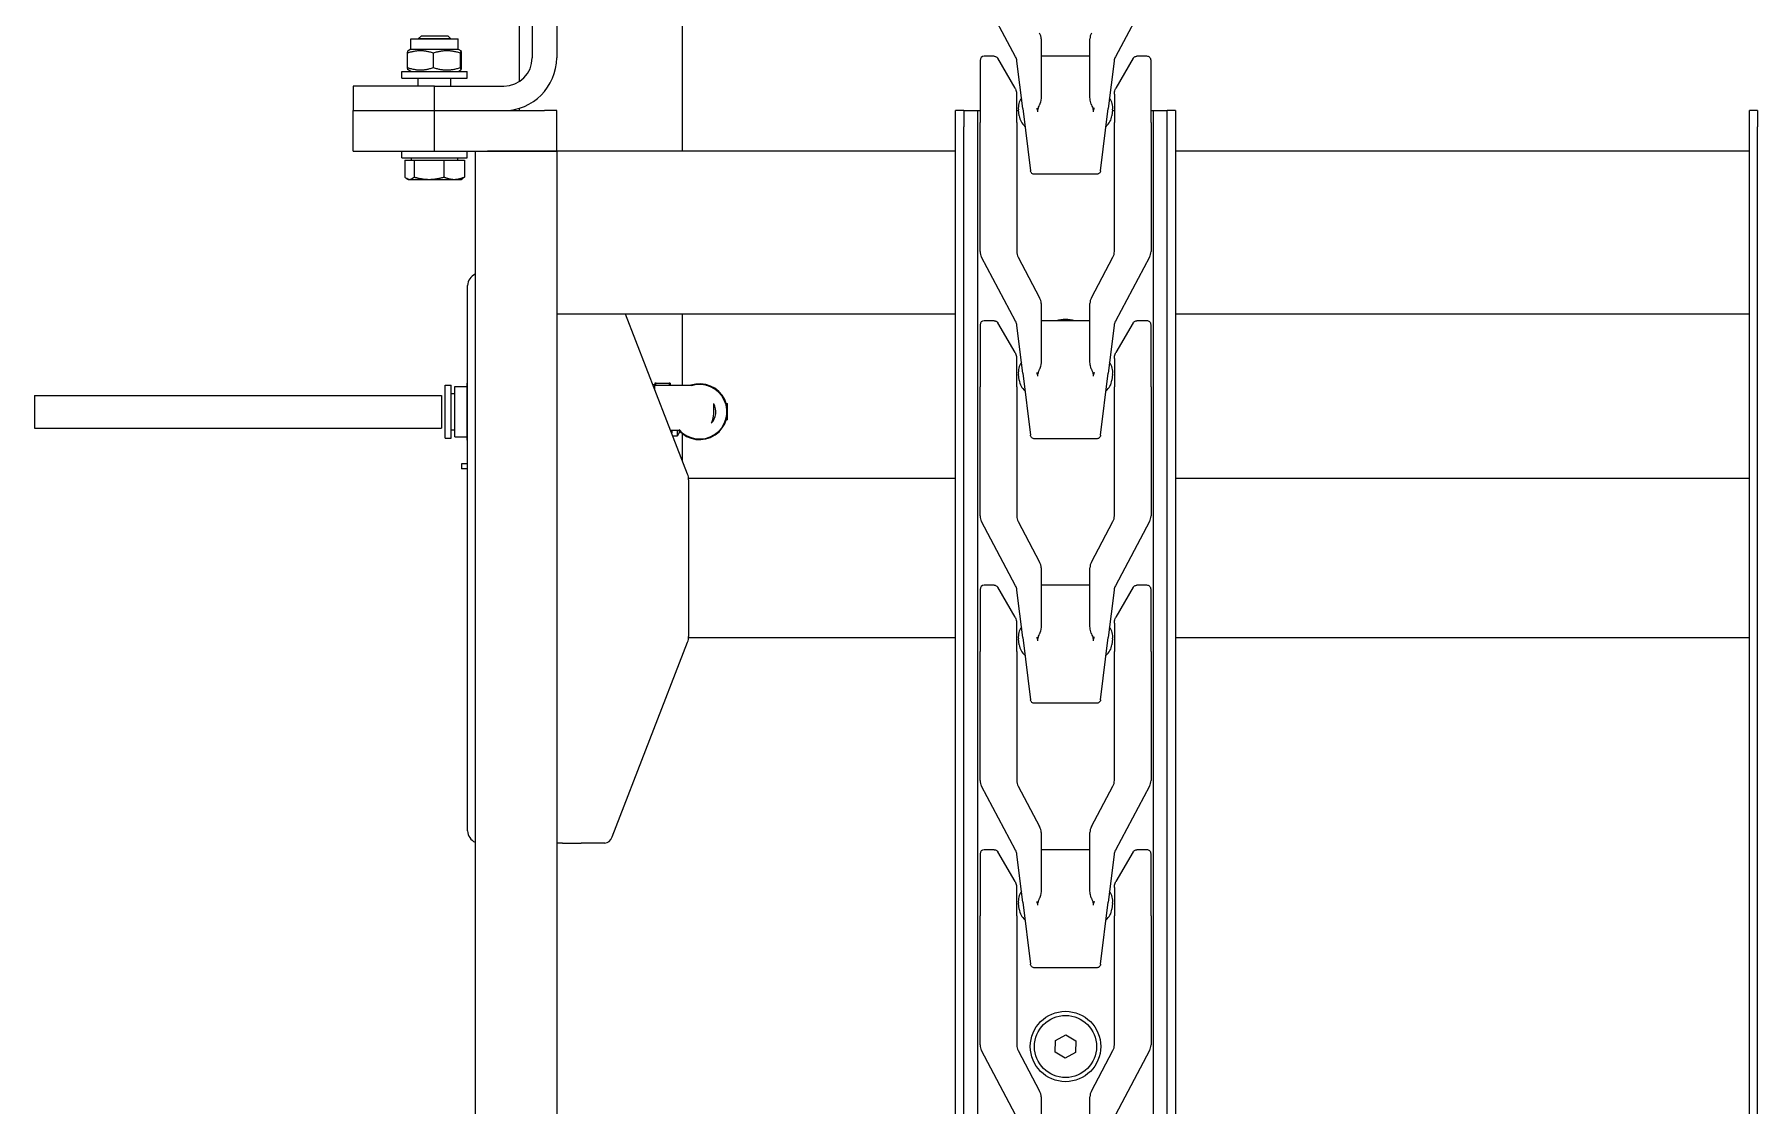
# Model space of a CAD drawing. Extents: x -3873 to 164127, y 7129 to 96529.
# Drawn here: x 42701.9 to 43125.2, y 51025.8 to 51289 of the extents above; entities that cross this region are included whole.
import ezdxf

# ---------------------------------------------------------------- set-up
doc = ezdxf.new("R2010")
doc.units = 0
doc.layers.add('LAYOUT', color=90, linetype='CONTINUOUS')
doc.layers.add('LAYOUT-KROMEKA', color=1, linetype='CONTINUOUS')

# ---------------------------------------------------------------- blocks, each defined once
blk = doc.blocks.new('A$Ccf7c2aec')
at = {"layer": 'LAYOUT-KROMEKA'}
for p, q in [((1766.63, 1044.38), (1762.63, 1044.38)), ((1762.63, 1044.38), (1762.63, 944.38)), ((1770.63, 1044.38), (1766.63, 1044.38)), ((1770.63, 1044.38), (1770.63, 944.38)), ((1830.63, 966.1), (1830.63, 946.1)), ((1830.63, 966.1), (1840.63, 966.1)), ((1840.63, 966.1), (1840.63, 946.1)), ((1840.63, 966.1), (1840.63, 946.1)), ((1846.63, 966.1), (1840.63, 966.1)), ((1846.63, 946.1), (1846.63, 966.1)), ((1823.73, 952.6), (1823.93, 952.93)), ((1823.73, 952.6), (1823.73, 952.28)), ((1828.43, 953.44), (1824.31, 953.44)), ((1828.43, 953.44), (1828.43, 951.12)), ((1829.03, 954.1), (1829.03, 938.1)), ((1829.03, 954.1), (1830.63, 954.1)), ((1848.63, 954.1), (1848.63, 938.1)), ((1848.63, 954.1), (1850.23, 954.1)), ((1850.23, 954.1), (1850.23, 938.1)), ((1850.23, 951.9), (1850.64, 952.6)), ((1851.22, 952.74), (1854.75, 952.74)), ((1855.73, 951.9), (1855.33, 952.6)), ((1823.73, 952.28), (1823.73, 947.45)), ((1828.43, 951.12), (1824.31, 951.12)), ((1828.43, 951.8), (1829.03, 951.8)), ((1828.43, 951.12), (1828.43, 943.78)), ((1846.63, 950.1), (1848.63, 950.1)), ((1855.73, 951.9), (1855.73, 940.3)), ((1855.73, 951.9), (1858.23, 951.9)), ((1858.23, 951.9), (1858.23, 940.3)), ((1858.23, 950.1), (1858.27, 950.1)), ((1858.27, 942.1), (1858.27, 950.1)), ((1859.03, 949.33), (1858.27, 950.1)), ((1859.03, 949.33), (1859.03, 942.87)), ((1766.63, 944.38), (1762.63, 944.38)), ((1770.63, 944.38), (1766.63, 944.38)), ((1823.73, 947.45), (1823.73, 941.27)), ((1830.63, 946.1), (1840.63, 946.1)), ((1830.63, 946.1), (1830.63, 919.1)), ((1840.63, 946.1), (1840.63, 919.1)), ((1840.63, 946.1), (1846.63, 946.1)), ((1840.63, 946.1), (1840.63, 929.1)), ((1846.63, 946.1), (1846.63, 929.1)), ((1851.22, 946.39), (1854.75, 946.39)), ((1760.13, 943.48), (1773.13, 943.48)), ((1760.13, 943.48), (1760.13, 941.98)), ((1760.13, 941.98), (1773.13, 941.98)), ((1760.43, 941.08), (1772.83, 941.08)), ((1760.43, 941.08), (1760.43, 938.08)), ((1762.16, 941.98), (1762.16, 941.08)), ((1771.11, 941.98), (1771.11, 941.08)), ((1772.83, 941.08), (1772.83, 938.08)), ((1773.13, 943.48), (1773.13, 941.98)), ((1823.73, 941.27), (1823.73, 939.6)), ((1828.43, 943.78), (1824.31, 943.78)), ((1828.43, 943.78), (1828.43, 938.76)), ((1828.43, 940.4), (1829.03, 940.4)), ((1846.63, 942.1), (1848.63, 942.1)), ((1850.23, 940.3), (1850.64, 939.6)), ((1851.22, 939.75), (1854.75, 939.75)), ((1855.73, 940.3), (1855.33, 939.6)), ((1855.73, 940.3), (1858.23, 940.3)), ((1858.23, 942.1), (1858.27, 942.1)), ((1859.03, 942.87), (1858.27, 942.1)), ((1830.63, 936.1), (281.4, 936.1)), ((1663.63, 937.97), (1797.63, 937.97)), ((1752.63, 937.97), (1752.63, 939.48)), ((1753.83, 939.48), (1752.63, 939.48)), ((1753.83, 937.97), (1753.83, 939.48)), ((1759.63, 938.08), (1763.13, 938.08)), ((1763.13, 938.08), (1770.13, 938.08)), ((1770.13, 938.08), (1773.63, 938.08)), ((1823.73, 939.6), (1823.93, 939.27)), ((1828.43, 938.76), (1824.31, 938.76)), ((1829.03, 938.1), (1830.63, 938.1)), ((1848.63, 938.1), (1850.23, 938.1)), ((1851.22, 939.46), (1854.75, 939.46)), ((1830.63, 919.1), (1830.63, 933.1)), ((1840.63, 925.22), (1841.23, 925.22)), ((1847.81, 925.22), (1870.13, 925.22)), ((1830.63, 919.1), (1830.63, 916.1)), ((1830.63, 916.1), (1830.63, 919.1)), ((1840.63, 916.1), (1840.63, 919.1)), ((2030.63, 922.1), (1853.63, 922.1)), ((1830.63, 916.1), (281.4, 916.1)), ((1660.63, 914.63), (1660.63, 916.1)), ((1660.63, 914.63), (1660.63, 910.1)), ((1790.63, 818.1), (1790.63, 916.1)), ((1830.63, 916.1), (1840.63, 916.1)), ((1830.63, 818.1), (1830.63, 916.1)), ((2030.63, 916.1), (1853.63, 916.1)), ((1660.63, 904.29), (1660.63, 910.1)), ((1662.19, 902.43), (1709.96, 883.95)), ((1751.31, 883.95), (1790.63, 899.16)), ((1772.07, 891.98), (1773.13, 891.98)), ((1772.5, 892.15), (1772.5, 891.98)), ((1773.13, 891.98), (1773.13, 882.61)), ((1773.63, 891.98), (1773.13, 891.98)), ((1773.21, 891.98), (1773.21, 892.42)), ((1773.63, 891.69), (1773.63, 888.47)), ((1754.58, 885.22), (1761.25, 885.22)), ((1760.63, 886.53), (1760.63, 887.56)), ((1762.13, 886.53), (1760.63, 886.53)), ((1761.81, 885.85), (1760.63, 886.53)), ((1762.13, 887.83), (1761.34, 887.83)), ((1762.13, 888.14), (1762.13, 885.94)), ((1773.63, 888.18), (1773.13, 888.18)), ((1773.13, 885.22), (1790.63, 885.22)), ((1830.63, 885.22), (1933.13, 885.22)), ((1711.08, 818.1), (1711.08, 883.7)), ((1749.87, 883.69), (1711.4, 883.69)), ((1750.19, 818.1), (1750.19, 883.7)), ((1766.15, 877.48), (1768.62, 877.48)), ((1773.13, 879.36), (1773.13, 879.15)), ((1764.63, 874.13), (1764.63, 874.43)), ((1764.63, 874.13), (1766.63, 874.13)), ((1766.63, 874.13), (1768.63, 874.13)), ((1768.63, 874.43), (1768.63, 874.13)), ((175.51, 818.1), (1836.63, 818.1)), ((1836.63, 818.1), (1840.63, 818.1)), ((1840.63, 816.1), (1840.63, 818.1)), ((175.51, 816.1), (1836.63, 816.1)), ((1840.63, 816.1), (1836.63, 816.1)), ((1840.63, 816.1), (1840.63, 812.6)), ((169.51, 812.6), (1840.63, 812.6)), ((1593.85, 803.36), (1609.62, 811.75)), ((1611.03, 812.1), (1642.73, 812.1)), ((1657.98, 812.1), (1642.73, 812.1)), ((1658.85, 803.36), (1674.62, 811.75)), ((1658.98, 808.59), (1658.98, 811.1)), ((1676.03, 812.1), (1707.73, 812.1)), ((1722.98, 812.1), (1707.73, 812.1)), ((1723.85, 803.36), (1739.62, 811.75)), ((1723.98, 808.59), (1723.98, 811.1)), ((1741.03, 812.1), (1772.73, 812.1)), ((1787.98, 812.1), (1772.73, 812.1)), ((1788.85, 803.36), (1804.62, 811.75)), ((1788.98, 808.59), (1788.98, 811.1)), ((1806.03, 812.1), (1837.73, 812.1)), ((1852.98, 812.1), (1837.73, 812.1)), ((1840.63, 812.6), (1840.63, 812.1)), ((1853.85, 803.36), (1869.62, 811.75)), ((1853.98, 808.59), (1853.98, 811.1)), ((1651.18, 803.5), (1658.48, 807.72)), ((1716.18, 803.5), (1723.48, 807.72)), ((1781.18, 803.5), (1788.48, 807.72)), ((1846.18, 803.5), (1853.48, 807.72)), ((1609.62, 802.75), (1599.66, 797.45)), ((1642.73, 803.1), (1611.03, 803.1)), ((1646.11, 801.6), (1630.86, 799.73)), ((1642.73, 803.1), (1649.68, 803.1)), ((1644.36, 802.49), (1645.84, 802.67)), ((1646.11, 801.6), (1657.81, 803.03)), ((1674.62, 802.75), (1664.66, 797.45)), ((1707.73, 803.1), (1676.03, 803.1)), ((1711.11, 801.6), (1695.86, 799.73)), ((1707.73, 803.1), (1714.68, 803.1)), ((1709.36, 802.49), (1710.84, 802.67)), ((1711.11, 801.6), (1722.81, 803.03)), ((1739.62, 802.75), (1729.66, 797.45)), ((1772.73, 803.1), (1741.03, 803.1)), ((1776.11, 801.6), (1760.86, 799.73)), ((1772.73, 803.1), (1779.68, 803.1)), ((1774.36, 802.49), (1775.84, 802.67)), ((1776.11, 801.6), (1787.81, 803.03)), ((1804.62, 802.75), (1794.66, 797.45)), ((1837.73, 803.1), (1806.03, 803.1)), ((1841.11, 801.6), (1825.86, 799.73)), ((1837.73, 803.1), (1844.68, 803.1)), ((1839.36, 802.49), (1840.84, 802.67)), ((1840.63, 803.1), (1840.63, 802.65)), ((1841.11, 801.6), (1852.81, 803.03)), ((1598.25, 797.1), (1584.13, 797.1)), ((1629.98, 783.47), (1629.98, 798.73)), ((1663.25, 797.1), (1649.13, 797.1)), ((1658.98, 785.1), (1658.98, 797.1)), ((1694.98, 783.47), (1694.98, 798.73)), ((1728.25, 797.1), (1714.13, 797.1)), ((1723.98, 785.1), (1723.98, 797.1)), ((1759.98, 783.47), (1759.98, 798.73)), ((1793.25, 797.1), (1779.13, 797.1)), ((1788.98, 785.1), (1788.98, 797.1)), ((1824.98, 783.47), (1824.98, 798.73)), ((1858.25, 797.1), (1844.13, 797.1)), ((1853.98, 785.1), (1853.98, 797.1)), ((1607.75, 791.17), (1609.25, 793.63)), ((1609.25, 793.63), (1612.14, 793.56)), ((1612.14, 793.56), (1613.52, 791.03)), ((1609.13, 788.64), (1607.75, 791.17)), ((1612.02, 788.57), (1609.13, 788.64)), ((1613.52, 791.03), (1612.02, 788.57)), ((1584.13, 785.1), (1598.25, 785.1)), ((1599.66, 784.75), (1609.62, 779.45)), ((1649.13, 785.1), (1663.25, 785.1)), ((1664.66, 784.75), (1674.62, 779.45)), ((1714.13, 785.1), (1728.25, 785.1)), ((1729.66, 784.75), (1739.62, 779.45)), ((1779.13, 785.1), (1793.25, 785.1)), ((1794.66, 784.75), (1804.62, 779.45)), ((1844.13, 785.1), (1858.25, 785.1)), ((1609.62, 770.45), (1593.85, 778.84)), ((1611.03, 779.1), (1642.73, 779.1)), ((1630.86, 782.47), (1646.11, 780.6)), ((1649.68, 779.1), (1642.73, 779.1)), ((1645.84, 779.53), (1644.36, 779.71)), ((1657.81, 779.17), (1646.11, 780.6)), ((1674.62, 770.45), (1658.85, 778.84)), ((1676.03, 779.1), (1707.73, 779.1)), ((1695.86, 782.47), (1711.11, 780.6)), ((1714.68, 779.1), (1707.73, 779.1)), ((1710.84, 779.53), (1709.36, 779.71)), ((1722.81, 779.17), (1711.11, 780.6)), ((1739.62, 770.45), (1723.85, 778.84)), ((1741.03, 779.1), (1772.73, 779.1)), ((1760.86, 782.47), (1776.11, 780.6)), ((1779.68, 779.1), (1772.73, 779.1)), ((1775.84, 779.53), (1774.36, 779.71)), ((1787.81, 779.17), (1776.11, 780.6)), ((1804.62, 770.45), (1788.85, 778.84)), ((1806.03, 779.1), (1837.73, 779.1)), ((1825.86, 782.47), (1841.11, 780.6)), ((1844.68, 779.1), (1837.73, 779.1)), ((1840.84, 779.53), (1839.36, 779.71)), ((1840.63, 779.55), (1840.63, 779.1)), ((1852.81, 779.17), (1841.11, 780.6)), ((1869.62, 770.45), (1853.85, 778.84)), ((1658.48, 774.48), (1651.18, 778.7)), ((1723.48, 774.48), (1716.18, 778.7)), ((1788.48, 774.48), (1781.18, 778.7)), ((1853.48, 774.48), (1846.18, 778.7)), ((1658.98, 771.1), (1658.98, 773.61)), ((1723.98, 771.1), (1723.98, 773.61)), ((1788.98, 771.1), (1788.98, 773.61)), ((1853.98, 771.1), (1853.98, 773.61)), ((1840.63, 769.6), (169.51, 769.6)), ((1642.73, 770.1), (1611.03, 770.1)), ((1642.73, 770.1), (1657.98, 770.1)), ((1707.73, 770.1), (1676.03, 770.1)), ((1707.73, 770.1), (1722.98, 770.1)), ((1772.73, 770.1), (1741.03, 770.1)), ((1772.73, 770.1), (1787.98, 770.1)), ((1837.73, 770.1), (1806.03, 770.1)), ((1837.73, 770.1), (1852.98, 770.1)), ((1840.63, 770.1), (1840.63, 769.6)), ((1840.63, 769.6), (1840.63, 766.1)), ((175.51, 766.1), (1836.63, 766.1)), ((1836.63, 764.1), (175.51, 764.1)), ((1711.08, 623.1), (1711.08, 764.1)), ((1750.19, 623.1), (1750.19, 764.1)), ((1790.63, 623.1), (1790.63, 764.1)), ((1830.63, 623.1), (1830.63, 764.1)), ((1836.63, 766.1), (1840.63, 766.1)), ((1840.63, 764.1), (1836.63, 764.1)), ((1840.63, 764.1), (1840.63, 766.1)), ((175.51, 623.1), (1836.63, 623.1)), ((1836.63, 623.1), (1840.63, 623.1)), ((1840.63, 621.1), (1840.63, 623.1)), ((175.51, 621.1), (1836.63, 621.1)), ((1840.63, 621.1), (1836.63, 621.1))]:
    blk.add_line(p, q, dxfattribs=at)
for radius in [8.65, 7.62]:
    blk.add_circle((1610.63, 791.1), radius, dxfattribs=at)
for centre, radius, start, end in [((1663.63, 934.97), 3, 90, 157.9657), ((1797.63, 934.97), 3, 22.0343, 90), ((1853.63, 929.1), 13, 180, 270), ((1853.63, 929.1), 7, 180, 270), ((1766.63, 880.98), 6.85, 131.0665, 18.3947), ((1766.63, 880.98), 6.7, 130.9239, 17.5292), ((1766.63, 880.98), 4, 225.8187, 298.955), ((1767.63, 888.38), 11, 250.4222, 262.2684), ((1772.63, 879.15), 0.5, 310.3167, 0), ((1611.03, 809.1), 3, 90, 118), ((1657.98, 811.1), 1, 0, 90), ((1676.03, 809.1), 3, 90, 118), ((1722.98, 811.1), 1, 0, 90), ((1741.03, 809.1), 3, 90, 118), ((1787.98, 811.1), 1, 0, 90), ((1806.03, 809.1), 3, 90, 118), ((1852.98, 811.1), 1, 0, 90), ((1611.03, 800.1), 3, 90, 118), ((1644.85, 798.52), 4, 96.9958, 140.527), ((1646.33, 798.7), 4, 53.4646, 96.9958), ((1657.44, 806.01), 3, 276.9958, 298), ((1676.03, 800.1), 3, 90, 118), ((1709.85, 798.52), 4, 96.9958, 140.527), ((1711.33, 798.7), 4, 53.4646, 96.9958), ((1722.44, 806.01), 3, 276.9958, 298), ((1741.03, 800.1), 3, 90, 118), ((1774.85, 798.52), 4, 96.9958, 140.527), ((1776.33, 798.7), 4, 53.4646, 96.9958), ((1787.44, 806.01), 3, 276.9958, 298), ((1806.03, 800.1), 3, 90, 118), ((1839.85, 798.52), 4, 96.9958, 140.527), ((1841.33, 798.7), 4, 53.4646, 96.9958), ((1852.44, 806.01), 3, 276.9958, 298), ((1598.25, 800.1), 3, 270, 298), ((1663.25, 800.1), 3, 270, 298), ((1728.25, 800.1), 3, 270, 298), ((1793.25, 800.1), 3, 270, 298), ((1858.25, 800.1), 3, 270, 298), ((1780.63, 791.1), 8.65, 344.866, 15.134), ((1598.25, 782.1), 3, 62, 90), ((1663.25, 782.1), 3, 62, 90), ((1728.25, 782.1), 3, 62, 90), ((1793.25, 782.1), 3, 62, 90), ((1858.25, 782.1), 3, 62, 90), ((1611.03, 782.1), 3, 242, 270), ((1644.85, 783.68), 4, 219.473, 263.0042), ((1646.33, 783.5), 4, 263.0042, 306.5354), ((1657.44, 776.19), 3, 62, 83.0042), ((1676.03, 782.1), 3, 242, 270), ((1709.85, 783.68), 4, 219.473, 263.0042), ((1711.33, 783.5), 4, 263.0042, 306.5354), ((1722.44, 776.19), 3, 62, 83.0042), ((1741.03, 782.1), 3, 242, 270), ((1774.85, 783.68), 4, 219.473, 263.0042), ((1776.33, 783.5), 4, 263.0042, 306.5354), ((1787.44, 776.19), 3, 62, 83.0042), ((1806.03, 782.1), 3, 242, 270), ((1839.85, 783.68), 4, 219.473, 263.0042), ((1841.33, 783.5), 4, 263.0042, 306.5354), ((1852.44, 776.19), 3, 62, 83.0042), ((1611.03, 773.1), 3, 242, 270), ((1657.98, 771.1), 1, 270, 0), ((1676.03, 773.1), 3, 242, 270), ((1722.98, 771.1), 1, 270, 0), ((1741.03, 773.1), 3, 242, 270), ((1787.98, 771.1), 1, 270, 0), ((1806.03, 773.1), 3, 242, 270), ((1852.98, 771.1), 1, 270, 0)]:
    blk.add_arc(centre, radius, start, end, dxfattribs=at)
for centre, start_param, end_param in [((1663.63, 904.29), 0, 1.070274), ((1711.4, 885.81), 1.070274, 1.570796), ((1749.87, 885.81), 1.570796, 2.071318)]:
    blk.add_ellipse(centre, major_axis=(-3, 0), ratio=0.707107, start_param=start_param, end_param=end_param, dxfattribs=at)
for points, weights in [([(1824.31, 953.44), (1823.73, 952.82), (1823.73, 952.28)], [1, 1.0379548493, 1]), ([(1851.22, 952.74), (1850.13, 949.57), (1851.22, 946.39)], [1, 1.15470053838, 1]), ([(1850.64, 952.6), (1850.68, 952.67), (1851.22, 952.74)], [1.07693989965, 1.07171624803, 1]), ([(1854.75, 952.74), (1855.29, 952.67), (1855.33, 952.6)], [1, 1.07171624803, 1.07693989965]), ([(1854.75, 946.39), (1855.83, 949.57), (1854.75, 952.74)], [1, 1.15470053838, 1]), ([(1823.73, 952.28), (1823.73, 951.74), (1824.31, 951.12)], [1, 1.0379548493, 1]), ([(1824.31, 951.12), (1823.73, 949.15), (1823.73, 947.45)], [1, 1.0379548493, 1]), ([(1823.73, 947.45), (1823.73, 945.75), (1824.31, 943.78)], [1, 1.0379548493, 1]), ([(1851.22, 946.39), (1850.13, 943.07), (1851.22, 939.75)], [1, 1.15470053838, 1]), ([(1854.75, 939.75), (1855.83, 943.07), (1854.75, 946.39)], [1, 1.15470053838, 1]), ([(1824.31, 943.78), (1823.73, 942.43), (1823.73, 941.27)], [1, 1.0379548493, 1]), ([(1823.73, 941.27), (1823.73, 940.1), (1824.31, 938.76)], [1, 1.0379548493, 1]), ([(1851.22, 939.75), (1850.13, 939.6), (1851.22, 939.46)], [1, 1.15470053838, 1]), ([(1854.75, 939.46), (1855.83, 939.6), (1854.75, 939.75)], [1, 1.15470053838, 1]), ([(1759.63, 938.08), (1759.63, 938.08), (1759.63, 937.97)], [1, 1.02622562344, 1.02426851565]), ([(1761.07, 937.97), (1762.13, 938.08), (1763.13, 938.08)], [1.02426851565, 1.02622562344, 1]), ([(1763.13, 938.08), (1764.14, 938.08), (1765.2, 937.97)], [1, 1.02622562344, 1.02426851565]), ([(1768.07, 937.97), (1769.13, 938.08), (1770.13, 938.08)], [1.02426851565, 1.02622562344, 1]), ([(1770.13, 938.08), (1771.14, 938.08), (1772.2, 937.97)], [1, 1.02622562344, 1.02426851565]), ([(1773.63, 937.97), (1773.63, 938.08), (1773.63, 938.08)], [1.02426851565, 1.02622562344, 1]), ([(1824.31, 938.76), (1824.07, 939.02), (1823.93, 939.27)], [1, 1.01584887143, 1.01846166208]), ([(1773.13, 891.76), (1773.38, 891.73), (1773.63, 891.69)], [1.06950039272, 1.07041137023, 1.06990935267]), ([(1773.63, 891.69), (1773.63, 891.98), (1773.63, 891.98)], [1.06990935267, 1.07362336464, 1]), ([(1773.63, 888.47), (1773.38, 888.43), (1773.13, 888.4)], [1.06990935267, 1.07041137023, 1.06950039272]), ([(1773.63, 888.18), (1773.63, 888.18), (1773.63, 888.47)], [1, 1.07362336464, 1.06990935267])]:
    blk.add_rational_spline(points, weights, degree=2, dxfattribs=at)
for points, knots in [([(1658.98, 808.59), (1658.98, 808.48), (1658.96, 808.36), (1658.89, 808.16), (1658.84, 808.06), (1658.71, 807.89), (1658.63, 807.81), (1658.52, 807.74), (1658.5, 807.73), (1658.48, 807.72)], [0.0000243, 0.0000243, 0.0000243, 0.0000243, 0.0328926, 0.0328926, 0.0653838, 0.0653838, 0.0978897, 0.0978897, 0.1042618, 0.1042618, 0.1042618, 0.1042618]), ([(1723.98, 808.59), (1723.98, 808.48), (1723.96, 808.36), (1723.89, 808.16), (1723.84, 808.06), (1723.71, 807.89), (1723.63, 807.81), (1723.52, 807.74), (1723.5, 807.73), (1723.48, 807.72)], [0.0000243, 0.0000243, 0.0000243, 0.0000243, 0.0328926, 0.0328926, 0.0653838, 0.0653838, 0.0978897, 0.0978897, 0.1042618, 0.1042618, 0.1042618, 0.1042618]), ([(1788.98, 808.59), (1788.98, 808.48), (1788.96, 808.36), (1788.89, 808.16), (1788.84, 808.06), (1788.71, 807.89), (1788.63, 807.81), (1788.52, 807.74), (1788.5, 807.73), (1788.48, 807.72)], [0.0000243, 0.0000243, 0.0000243, 0.0000243, 0.0328926, 0.0328926, 0.0653838, 0.0653838, 0.0978897, 0.0978897, 0.1042618, 0.1042618, 0.1042618, 0.1042618]), ([(1853.98, 808.59), (1853.98, 808.48), (1853.96, 808.36), (1853.89, 808.16), (1853.84, 808.06), (1853.71, 807.89), (1853.63, 807.81), (1853.52, 807.74), (1853.5, 807.73), (1853.48, 807.72)], [0.0000243, 0.0000243, 0.0000243, 0.0000243, 0.0328926, 0.0328926, 0.0653838, 0.0653838, 0.0978897, 0.0978897, 0.1042618, 0.1042618, 0.1042618, 0.1042618]), ([(1651.18, 803.5), (1650.87, 803.32), (1650.53, 803.2), (1650.17, 803.14), (1650.08, 803.13), (1649.99, 803.11), (1649.89, 803.11), (1649.82, 803.1), (1649.75, 803.1), (1649.68, 803.1)], [0, 0, 0, 0, 0.684637, 0.684637, 0.684637, 0.86523, 0.86523, 0.86523, 1, 1, 1, 1]), ([(1716.18, 803.5), (1715.87, 803.32), (1715.53, 803.2), (1715.17, 803.14), (1715.08, 803.13), (1714.99, 803.11), (1714.89, 803.11), (1714.82, 803.1), (1714.75, 803.1), (1714.68, 803.1)], [0, 0, 0, 0, 0.684637, 0.684637, 0.684637, 0.86523, 0.86523, 0.86523, 1, 1, 1, 1]), ([(1781.18, 803.5), (1780.87, 803.32), (1780.53, 803.2), (1780.17, 803.14), (1780.08, 803.13), (1779.99, 803.11), (1779.89, 803.11), (1779.82, 803.1), (1779.75, 803.1), (1779.68, 803.1)], [0, 0, 0, 0, 0.684637, 0.684637, 0.684637, 0.86523, 0.86523, 0.86523, 1, 1, 1, 1]), ([(1846.18, 803.5), (1845.87, 803.32), (1845.53, 803.2), (1845.17, 803.14), (1845.08, 803.13), (1844.99, 803.11), (1844.89, 803.11), (1844.82, 803.1), (1844.75, 803.1), (1844.68, 803.1)], [0, 0, 0, 0, 0.684637, 0.684637, 0.684637, 0.86523, 0.86523, 0.86523, 1, 1, 1, 1]), ([(1629.98, 798.73), (1629.98, 798.84), (1630, 798.95), (1630.07, 799.16), (1630.12, 799.25), (1630.25, 799.43), (1630.34, 799.5), (1630.52, 799.62), (1630.62, 799.67), (1630.74, 799.7), (1630.77, 799.71), (1630.8, 799.72), (1630.81, 799.72), (1630.83, 799.72), (1630.84, 799.72), (1630.85, 799.72), (1630.85, 799.72), (1630.85, 799.73), (1630.86, 799.73), (1630.86, 799.73), (1630.86, 799.73), (1630.86, 799.73), (1630.86, 799.73), (1630.86, 799.73), (1630.86, 799.73), (1630.86, 799.73), (1630.86, 799.73), (1630.86, 799.73), (1630.86, 799.73), (1630.86, 799.73), (1630.86, 799.73), (1630.86, 799.73)], [0.0000031, 0.0000031, 0.0000031, 0.0000031, 0.0324341, 0.0324341, 0.064942, 0.064942, 0.0974473, 0.0974473, 0.1299526, 0.1299526, 0.137103, 0.137103, 0.1406951, 0.1406951, 0.1424933, 0.1424933, 0.1433926, 0.1433926, 0.1438423, 0.1438423, 0.1440672, 0.1440672, 0.1441796, 0.1441796, 0.1442358, 0.1442358, 0.1442639, 0.1442639, 0.144278, 0.144278, 0.1443485, 0.1443485, 0.1443485, 0.1443485]), ([(1645.36, 797.88), (1645.64, 797.95), (1645.93, 798.02), (1646.21, 798.09), (1646.22, 798.1), (1646.22, 798.1), (1646.23, 798.1)], [0, 0, 0, 0, 0.971612, 0.971612, 0.971612, 1, 1, 1, 1]), ([(1645.36, 797.88), (1645.45, 797.91), (1645.54, 797.92), (1645.78, 797.92), (1645.91, 797.89), (1646.18, 797.8), (1646.31, 797.75), (1646.65, 797.62), (1646.86, 797.54), (1647.07, 797.46)], [-1.068908, -1.068908, -1.068908, -1.068908, -1.0410443, -1.0410443, -0.9974409, -0.9974409, -0.9538374, -0.9538374, -0.8852676, -0.8852676, -0.8852676, -0.8852676]), ([(1649.13, 797.1), (1648.56, 797.1), (1647.86, 797.21), (1647.21, 797.41), (1647.14, 797.44), (1647.07, 797.46)], [-0.3189368, -0.3189368, -0.3189368, -0.3189368, -0.1295167, -0.1295167, -0.1071311, -0.1071311, -0.1071311, -0.1071311]), ([(1694.98, 798.73), (1694.98, 798.84), (1695, 798.95), (1695.07, 799.16), (1695.12, 799.25), (1695.25, 799.43), (1695.34, 799.5), (1695.52, 799.62), (1695.62, 799.67), (1695.74, 799.7), (1695.77, 799.71), (1695.8, 799.72), (1695.81, 799.72), (1695.83, 799.72), (1695.84, 799.72), (1695.85, 799.72), (1695.85, 799.72), (1695.85, 799.73), (1695.86, 799.73), (1695.86, 799.73), (1695.86, 799.73), (1695.86, 799.73), (1695.86, 799.73), (1695.86, 799.73), (1695.86, 799.73), (1695.86, 799.73), (1695.86, 799.73), (1695.86, 799.73), (1695.86, 799.73), (1695.86, 799.73), (1695.86, 799.73), (1695.86, 799.73)], [0.0000031, 0.0000031, 0.0000031, 0.0000031, 0.0324341, 0.0324341, 0.064942, 0.064942, 0.0974473, 0.0974473, 0.1299526, 0.1299526, 0.137103, 0.137103, 0.1406951, 0.1406951, 0.1424933, 0.1424933, 0.1433926, 0.1433926, 0.1438423, 0.1438423, 0.1440672, 0.1440672, 0.1441796, 0.1441796, 0.1442358, 0.1442358, 0.1442639, 0.1442639, 0.144278, 0.144278, 0.1443257, 0.1443257, 0.1443257, 0.1443257]), ([(1710.36, 797.88), (1710.64, 797.95), (1710.93, 798.02), (1711.21, 798.09), (1711.22, 798.1), (1711.22, 798.1), (1711.23, 798.1)], [0, 0, 0, 0, 0.971612, 0.971612, 0.971612, 1, 1, 1, 1]), ([(1710.36, 797.88), (1710.45, 797.91), (1710.54, 797.92), (1710.78, 797.92), (1710.91, 797.89), (1711.18, 797.8), (1711.31, 797.75), (1711.65, 797.62), (1711.86, 797.54), (1712.07, 797.46)], [-1.068908, -1.068908, -1.068908, -1.068908, -1.0410443, -1.0410443, -0.9974409, -0.9974409, -0.9538374, -0.9538374, -0.8852676, -0.8852676, -0.8852676, -0.8852676]), ([(1714.13, 797.1), (1713.56, 797.1), (1712.86, 797.21), (1712.21, 797.41), (1712.14, 797.44), (1712.07, 797.46)], [-0.3189368, -0.3189368, -0.3189368, -0.3189368, -0.1295167, -0.1295167, -0.1071311, -0.1071311, -0.1071311, -0.1071311]), ([(1759.98, 798.73), (1759.98, 798.84), (1760, 798.95), (1760.07, 799.16), (1760.12, 799.25), (1760.25, 799.43), (1760.34, 799.5), (1760.52, 799.62), (1760.62, 799.67), (1760.74, 799.7), (1760.77, 799.71), (1760.8, 799.72), (1760.81, 799.72), (1760.83, 799.72), (1760.84, 799.72), (1760.85, 799.72), (1760.85, 799.72), (1760.85, 799.73), (1760.86, 799.73), (1760.86, 799.73), (1760.86, 799.73), (1760.86, 799.73), (1760.86, 799.73), (1760.86, 799.73), (1760.86, 799.73), (1760.86, 799.73), (1760.86, 799.73), (1760.86, 799.73), (1760.86, 799.73), (1760.86, 799.73), (1760.86, 799.73), (1760.86, 799.73)], [0.0000031, 0.0000031, 0.0000031, 0.0000031, 0.0324341, 0.0324341, 0.064942, 0.064942, 0.0974473, 0.0974473, 0.1299526, 0.1299526, 0.137103, 0.137103, 0.1406951, 0.1406951, 0.1424933, 0.1424933, 0.1433926, 0.1433926, 0.1438423, 0.1438423, 0.1440672, 0.1440672, 0.1441796, 0.1441796, 0.1442358, 0.1442358, 0.1442639, 0.1442639, 0.144278, 0.144278, 0.1443505, 0.1443505, 0.1443505, 0.1443505]), ([(1775.36, 797.88), (1775.64, 797.95), (1775.93, 798.02), (1776.21, 798.09), (1776.22, 798.1), (1776.22, 798.1), (1776.23, 798.1)], [0, 0, 0, 0, 0.971612, 0.971612, 0.971612, 1, 1, 1, 1]), ([(1775.36, 797.88), (1775.45, 797.91), (1775.54, 797.92), (1775.78, 797.92), (1775.91, 797.89), (1776.18, 797.8), (1776.31, 797.75), (1776.65, 797.62), (1776.86, 797.54), (1777.07, 797.46)], [-1.068908, -1.068908, -1.068908, -1.068908, -1.0410443, -1.0410443, -0.9974409, -0.9974409, -0.9538374, -0.9538374, -0.8852676, -0.8852676, -0.8852676, -0.8852676]), ([(1779.13, 797.1), (1778.56, 797.1), (1777.86, 797.21), (1777.21, 797.41), (1777.14, 797.44), (1777.07, 797.46)], [-0.3189368, -0.3189368, -0.3189368, -0.3189368, -0.1295167, -0.1295167, -0.1071311, -0.1071311, -0.1071311, -0.1071311]), ([(1824.98, 798.73), (1824.98, 798.84), (1825, 798.95), (1825.07, 799.16), (1825.12, 799.25), (1825.25, 799.43), (1825.34, 799.5), (1825.52, 799.62), (1825.62, 799.67), (1825.74, 799.7), (1825.77, 799.71), (1825.8, 799.72), (1825.81, 799.72), (1825.83, 799.72), (1825.84, 799.72), (1825.85, 799.72), (1825.85, 799.72), (1825.85, 799.73), (1825.86, 799.73), (1825.86, 799.73), (1825.86, 799.73), (1825.86, 799.73), (1825.86, 799.73), (1825.86, 799.73), (1825.86, 799.73), (1825.86, 799.73), (1825.86, 799.73), (1825.86, 799.73), (1825.86, 799.73), (1825.86, 799.73), (1825.86, 799.73), (1825.86, 799.73)], [0.0000031, 0.0000031, 0.0000031, 0.0000031, 0.0324341, 0.0324341, 0.064942, 0.064942, 0.0974473, 0.0974473, 0.1299526, 0.1299526, 0.137103, 0.137103, 0.1406951, 0.1406951, 0.1424933, 0.1424933, 0.1433926, 0.1433926, 0.1438423, 0.1438423, 0.1440672, 0.1440672, 0.1441796, 0.1441796, 0.1442358, 0.1442358, 0.1442639, 0.1442639, 0.144278, 0.144278, 0.1443349, 0.1443349, 0.1443349, 0.1443349]), ([(1840.36, 797.88), (1840.64, 797.95), (1840.93, 798.02), (1841.21, 798.09), (1841.22, 798.1), (1841.22, 798.1), (1841.23, 798.1)], [0, 0, 0, 0, 0.971612, 0.971612, 0.971612, 1, 1, 1, 1]), ([(1840.36, 797.88), (1840.45, 797.91), (1840.54, 797.92), (1840.78, 797.92), (1840.91, 797.89), (1841.18, 797.8), (1841.31, 797.75), (1841.65, 797.62), (1841.86, 797.54), (1842.07, 797.46)], [-1.068908, -1.068908, -1.068908, -1.068908, -1.0410443, -1.0410443, -0.9974409, -0.9974409, -0.9538374, -0.9538374, -0.8852676, -0.8852676, -0.8852676, -0.8852676]), ([(1844.13, 797.1), (1843.56, 797.1), (1842.86, 797.21), (1842.21, 797.41), (1842.14, 797.44), (1842.07, 797.46)], [-0.3189368, -0.3189368, -0.3189368, -0.3189368, -0.1295167, -0.1295167, -0.1071311, -0.1071311, -0.1071311, -0.1071311]), ([(1630.86, 782.47), (1630.8, 782.48), (1630.74, 782.5), (1630.62, 782.53), (1630.56, 782.56), (1630.43, 782.63), (1630.36, 782.68), (1630.24, 782.79), (1630.19, 782.86), (1630.1, 783), (1630.06, 783.07), (1630, 783.25), (1629.98, 783.36), (1629.98, 783.47)], [0, 0, 0, 0, 0.0189655, 0.0189655, 0.0372722, 0.0372722, 0.062465, 0.062465, 0.0876578, 0.0876578, 0.1128506, 0.1128506, 0.1444801, 0.1444801, 0.1444801, 0.1444801]), ([(1647.07, 784.74), (1646.86, 784.66), (1646.65, 784.58), (1646.31, 784.45), (1646.18, 784.4), (1645.91, 784.31), (1645.78, 784.28), (1645.54, 784.28), (1645.45, 784.29), (1645.36, 784.32)], [0.8852676, 0.8852676, 0.8852676, 0.8852676, 0.9538374, 0.9538374, 0.9974409, 0.9974409, 1.0410443, 1.0410443, 1.068908, 1.068908, 1.068908, 1.068908]), ([(1646.23, 784.1), (1646.22, 784.1), (1646.22, 784.1), (1646.21, 784.11), (1645.93, 784.18), (1645.64, 784.25), (1645.36, 784.32)], [0, 0, 0, 0, 0.028388, 0.028388, 0.028388, 1, 1, 1, 1]), ([(1647.07, 784.74), (1647.11, 784.75), (1647.15, 784.76), (1647.43, 784.86), (1647.67, 784.92), (1648.28, 785.05), (1648.71, 785.1), (1649.13, 785.1)], [-0.4553156, -0.4553156, -0.4553156, -0.4553156, -0.4433521, -0.4433521, -0.371047, -0.371047, -0.2439974, -0.2439974, -0.2439974, -0.2439974]), ([(1695.86, 782.47), (1695.86, 782.47), (1695.86, 782.47), (1695.86, 782.47), (1695.86, 782.47), (1695.86, 782.47), (1695.86, 782.47), (1695.86, 782.47), (1695.86, 782.47), (1695.86, 782.47), (1695.86, 782.47), (1695.85, 782.47), (1695.85, 782.47), (1695.85, 782.48), (1695.84, 782.48), (1695.83, 782.48), (1695.82, 782.48), (1695.8, 782.48), (1695.78, 782.49), (1695.74, 782.5), (1695.71, 782.5), (1695.62, 782.53), (1695.56, 782.56), (1695.43, 782.63), (1695.36, 782.68), (1695.24, 782.79), (1695.19, 782.86), (1695.1, 783), (1695.06, 783.07), (1695, 783.25), (1694.98, 783.36), (1694.98, 783.47)], [0, 0, 0, 0, 0.0000293, 0.0000293, 0.0000666, 0.0000666, 0.0001413, 0.0001413, 0.0002906, 0.0002906, 0.0005892, 0.0005892, 0.0011863, 0.0011863, 0.0023805, 0.0023805, 0.0047676, 0.0047676, 0.0095318, 0.0095318, 0.018982, 0.018982, 0.0372887, 0.0372887, 0.0624815, 0.0624815, 0.0876743, 0.0876743, 0.1128671, 0.1128671, 0.1444966, 0.1444966, 0.1444966, 0.1444966]), ([(1712.07, 784.74), (1711.86, 784.66), (1711.65, 784.58), (1711.31, 784.45), (1711.18, 784.4), (1710.91, 784.31), (1710.78, 784.28), (1710.54, 784.28), (1710.45, 784.29), (1710.36, 784.32)], [0.8852676, 0.8852676, 0.8852676, 0.8852676, 0.9538374, 0.9538374, 0.9974409, 0.9974409, 1.0410443, 1.0410443, 1.068908, 1.068908, 1.068908, 1.068908]), ([(1711.23, 784.1), (1711.22, 784.1), (1711.22, 784.1), (1711.21, 784.11), (1710.93, 784.18), (1710.64, 784.25), (1710.36, 784.32)], [0, 0, 0, 0, 0.028388, 0.028388, 0.028388, 1, 1, 1, 1]), ([(1712.07, 784.74), (1712.11, 784.75), (1712.15, 784.76), (1712.43, 784.86), (1712.67, 784.92), (1713.28, 785.05), (1713.71, 785.1), (1714.13, 785.1)], [-0.4553156, -0.4553156, -0.4553156, -0.4553156, -0.4433521, -0.4433521, -0.371047, -0.371047, -0.2439974, -0.2439974, -0.2439974, -0.2439974]), ([(1760.86, 782.47), (1760.86, 782.47), (1760.86, 782.47), (1760.86, 782.47), (1760.86, 782.47), (1760.86, 782.47), (1760.86, 782.47), (1760.86, 782.47), (1760.86, 782.47), (1760.86, 782.47), (1760.86, 782.47), (1760.85, 782.47), (1760.85, 782.47), (1760.85, 782.48), (1760.84, 782.48), (1760.83, 782.48), (1760.82, 782.48), (1760.8, 782.48), (1760.78, 782.49), (1760.74, 782.5), (1760.71, 782.5), (1760.62, 782.53), (1760.56, 782.56), (1760.43, 782.63), (1760.36, 782.68), (1760.24, 782.79), (1760.19, 782.86), (1760.1, 783), (1760.06, 783.07), (1760, 783.25), (1759.98, 783.36), (1759.98, 783.47)], [0, 0, 0, 0, 0.0000293, 0.0000293, 0.0000666, 0.0000666, 0.0001413, 0.0001413, 0.0002906, 0.0002906, 0.0005892, 0.0005892, 0.0011863, 0.0011863, 0.0023805, 0.0023805, 0.0047676, 0.0047676, 0.0095318, 0.0095318, 0.018982, 0.018982, 0.0372887, 0.0372887, 0.0624815, 0.0624815, 0.0876743, 0.0876743, 0.1128671, 0.1128671, 0.1444966, 0.1444966, 0.1444966, 0.1444966]), ([(1777.07, 784.74), (1776.86, 784.66), (1776.65, 784.58), (1776.31, 784.45), (1776.18, 784.4), (1775.91, 784.31), (1775.78, 784.28), (1775.54, 784.28), (1775.45, 784.29), (1775.36, 784.32)], [0.8852676, 0.8852676, 0.8852676, 0.8852676, 0.9538374, 0.9538374, 0.9974409, 0.9974409, 1.0410443, 1.0410443, 1.068908, 1.068908, 1.068908, 1.068908]), ([(1776.23, 784.1), (1776.22, 784.1), (1776.22, 784.1), (1776.21, 784.11), (1775.93, 784.18), (1775.64, 784.25), (1775.36, 784.32)], [0, 0, 0, 0, 0.028388, 0.028388, 0.028388, 1, 1, 1, 1]), ([(1777.07, 784.74), (1777.11, 784.75), (1777.15, 784.76), (1777.43, 784.86), (1777.67, 784.92), (1778.28, 785.05), (1778.71, 785.1), (1779.13, 785.1)], [-0.4553156, -0.4553156, -0.4553156, -0.4553156, -0.4433521, -0.4433521, -0.371047, -0.371047, -0.2439974, -0.2439974, -0.2439974, -0.2439974]), ([(1825.86, 782.47), (1825.86, 782.47), (1825.86, 782.47), (1825.86, 782.47), (1825.86, 782.47), (1825.86, 782.47), (1825.86, 782.47), (1825.78, 782.48), (1825.7, 782.5), (1825.53, 782.57), (1825.43, 782.63), (1825.26, 782.77), (1825.19, 782.85), (1825.07, 783.03), (1825.03, 783.14), (1824.99, 783.32), (1824.98, 783.39), (1824.98, 783.47)], [0, 0, 0, 0, 0.000016, 0.000016, 0.00003, 0.00003, 0.0000454, 0.0000454, 0.0241215, 0.0241215, 0.0568919, 0.0568919, 0.0893877, 0.0893877, 0.1218934, 0.1218934, 0.1443551, 0.1443551, 0.1443551, 0.1443551]), ([(1842.07, 784.74), (1841.86, 784.66), (1841.65, 784.58), (1841.31, 784.45), (1841.18, 784.4), (1840.91, 784.31), (1840.78, 784.28), (1840.54, 784.28), (1840.45, 784.29), (1840.36, 784.32)], [0.8852676, 0.8852676, 0.8852676, 0.8852676, 0.9538374, 0.9538374, 0.9974409, 0.9974409, 1.0410443, 1.0410443, 1.068908, 1.068908, 1.068908, 1.068908]), ([(1841.23, 784.1), (1841.22, 784.1), (1841.22, 784.1), (1841.21, 784.11), (1840.93, 784.18), (1840.64, 784.25), (1840.36, 784.32)], [0, 0, 0, 0, 0.028388, 0.028388, 0.028388, 1, 1, 1, 1]), ([(1842.07, 784.74), (1842.11, 784.75), (1842.15, 784.76), (1842.43, 784.86), (1842.67, 784.92), (1843.28, 785.05), (1843.71, 785.1), (1844.13, 785.1)], [-0.4553156, -0.4553156, -0.4553156, -0.4553156, -0.4433521, -0.4433521, -0.371047, -0.371047, -0.2439974, -0.2439974, -0.2439974, -0.2439974]), ([(1649.68, 779.1), (1650.06, 779.1), (1650.44, 779.03), (1650.8, 778.88), (1650.93, 778.83), (1651.06, 778.77), (1651.18, 778.7)], [0, 0, 0, 0, 0.729999, 0.729999, 0.729999, 1, 1, 1, 1]), ([(1714.68, 779.1), (1715.06, 779.1), (1715.44, 779.03), (1715.8, 778.88), (1715.93, 778.83), (1716.06, 778.77), (1716.18, 778.7)], [0, 0, 0, 0, 0.729999, 0.729999, 0.729999, 1, 1, 1, 1]), ([(1779.68, 779.1), (1780.06, 779.1), (1780.44, 779.03), (1780.8, 778.88), (1780.93, 778.83), (1781.06, 778.77), (1781.18, 778.7)], [0, 0, 0, 0, 0.729999, 0.729999, 0.729999, 1, 1, 1, 1]), ([(1844.68, 779.1), (1845.06, 779.1), (1845.44, 779.03), (1845.8, 778.88), (1845.93, 778.83), (1846.06, 778.77), (1846.18, 778.7)], [0, 0, 0, 0, 0.729999, 0.729999, 0.729999, 1, 1, 1, 1]), ([(1658.48, 774.48), (1658.58, 774.43), (1658.66, 774.36), (1658.81, 774.19), (1658.86, 774.1), (1658.95, 773.9), (1658.97, 773.79), (1658.98, 773.66), (1658.98, 773.64), (1658.98, 773.61)], [0, 0, 0, 0, 0.0323681, 0.0323681, 0.0648784, 0.0648784, 0.0973836, 0.0973836, 0.104244, 0.104244, 0.104244, 0.104244]), ([(1723.48, 774.48), (1723.58, 774.43), (1723.66, 774.36), (1723.81, 774.19), (1723.86, 774.1), (1723.95, 773.9), (1723.97, 773.79), (1723.98, 773.66), (1723.98, 773.64), (1723.98, 773.61)], [0, 0, 0, 0, 0.0323681, 0.0323681, 0.0648784, 0.0648784, 0.0973836, 0.0973836, 0.104244, 0.104244, 0.104244, 0.104244]), ([(1788.48, 774.48), (1788.58, 774.43), (1788.66, 774.36), (1788.81, 774.19), (1788.86, 774.1), (1788.95, 773.9), (1788.97, 773.79), (1788.98, 773.66), (1788.98, 773.64), (1788.98, 773.61)], [0, 0, 0, 0, 0.0323681, 0.0323681, 0.0648784, 0.0648784, 0.0973836, 0.0973836, 0.104244, 0.104244, 0.104244, 0.104244]), ([(1853.48, 774.48), (1853.58, 774.43), (1853.66, 774.36), (1853.81, 774.19), (1853.86, 774.1), (1853.95, 773.9), (1853.97, 773.79), (1853.98, 773.66), (1853.98, 773.64), (1853.98, 773.61)], [0, 0, 0, 0, 0.0323681, 0.0323681, 0.0648784, 0.0648784, 0.0973836, 0.0973836, 0.104244, 0.104244, 0.104244, 0.104244])]:
    blk.add_open_spline(points, degree=3, knots=knots, dxfattribs=at)

msp = doc.modelspace()

# ---------------------------------------------------------------- block references
at = {"layer": 'LAYOUT', "color": 4, "linetype": 'Continuous', "ltscale": 20, "rotation": 89.99999999999999}
msp.add_blockref('A$Ccf7c2aec', (43746.26, 49429.67), dxfattribs=at)

doc.saveas('drawing.dxf')
